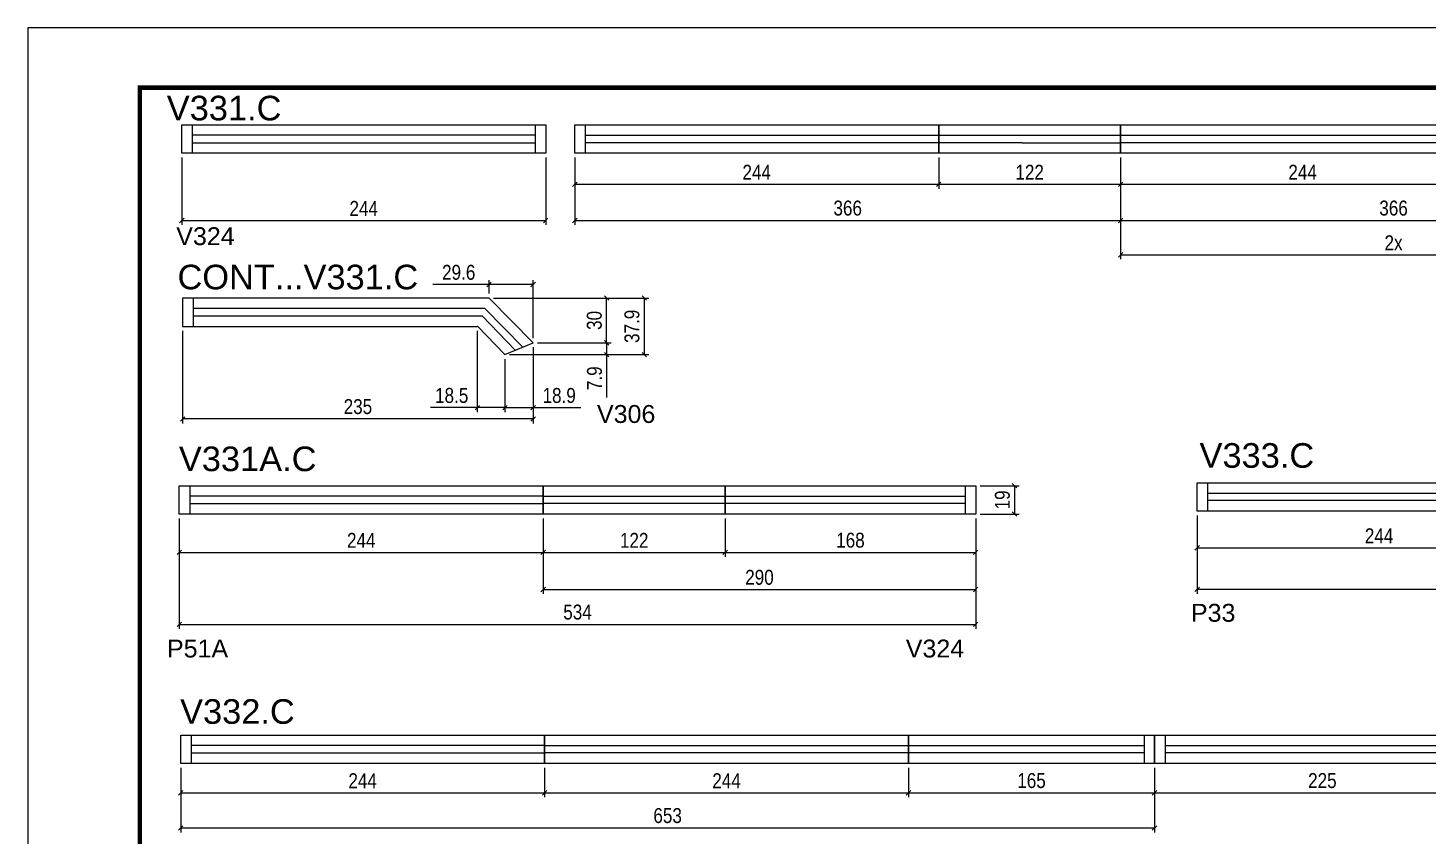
# Model space of a CAD drawing. Extents: x 3090 to 9343, y 762 to 5258.
# Drawn here: x 6273 to 7212, y 2418 to 2961 of the extents above; entities that cross this region are included whole.
import ezdxf

# ---------------------------------------------------------------- set-up
doc = ezdxf.new("R2010")
doc.units = 0
doc.linetypes.add('DASHED', pattern=[0.75, 0.5, -0.25])
doc.layers.add('00 - FELIPE', color=2, linetype='Continuous', plot=False)
for name, color, linetype in [('5', 5, 'Continuous'), ('COTA', 241, 'Continuous'), ('NOMENCLATURA', 7, 'Continuous'), ('Painéis', 200, 'Continuous'), ('SARR_2.2x7', 40, 'Continuous')]:
    doc.layers.add(name, color=color, linetype=linetype)
for name, color, linetype, lineweight in [('Escoras', 2, 'Continuous', 25), ('Folhas', 255, 'Continuous', 9), ('Romaneio', 3, 'Continuous', 13), ('SARRAFO DE PRESSAO', 251, 'DASHED', 9)]:
    doc.layers.add(name, color=color, linetype=linetype, lineweight=lineweight)
doc.styles.add('COTA TECNICA', font='techl___.ttf', dxfattribs={"height": 10})
doc.styles.add('COTA TECNICA-50', font='techl___.ttf', dxfattribs={"height": 10})
doc.styles.get("Standard").update_dxf_attribs({"font": 'arial.ttf'})
doc.dimstyles.new('COTA PAINEL-50', dxfattribs={"dimtxt": 10, "dimasz": 3, "dimexe": 3, "dimexo": 3, "dimgap": 3, "dimtad": 1, "dimdec": 1, "dimzin": 12, "dimdsep": 46, "dimtxsty": 'COTA TECNICA-50', "dimblk1": 'OBLIQUE', "dimblk2": 'OBLIQUE', "dimsah": 1, "dimcen": 0.9, "dimclrd": 4, "dimclre": 4, "dimclrt": 240, "dimadec": 1, "dimazin": 3, "dimtfac": 1, "dimtdec": 1, "dimtmove": 0, "dimatfit": 3, "dimfxl": 1, "dimtolj": 1, "dimtzin": 12, "dimarcsym": 0})
doc.dimstyles.new('PAINEL', dxfattribs={"dimtxt": 10, "dimasz": 3, "dimexe": 3, "dimexo": 3, "dimgap": 3, "dimtad": 1, "dimdec": 1, "dimzin": 12, "dimdsep": 46, "dimtxsty": 'COTA TECNICA', "dimblk1": 'OBLIQUE', "dimblk2": 'OBLIQUE', "dimsah": 1, "dimcen": 0.9, "dimclrd": 4, "dimclre": 4, "dimclrt": 240, "dimadec": 1, "dimazin": 3, "dimtfac": 1, "dimtdec": 1, "dimtmove": 0, "dimatfit": 3, "dimfxl": 1, "dimtolj": 1, "dimtzin": 12, "dimarcsym": 0})

# ---------------------------------------------------------------- blocks, each defined once
blk = doc.blocks.new('9999999999')
at = {"layer": 'Folhas'}
blk.add_lwpolyline([(98138.98, 34190.21), (99623.98, 34190.21), (99623.98, 35240.21), (98138.98, 35240.21)], close=True, dxfattribs=at)
at = {"layer": 'Folhas', "color": 30, "const_width": 3}
blk.add_lwpolyline([(98213.98, 34230.21), (99583.98, 34230.21), (99583.98, 35200.21), (98213.98, 35200.21)], close=True, dxfattribs=at)
blk = doc.blocks.new('_Oblique')
at = {"color": 0, "linetype": 'ByBlock', "lineweight": -2}
blk.add_line((-0.5, -0.5), (0.5, 0.5), dxfattribs=at)
blk = doc.blocks.new('*D50')
at = {"layer": 'Defpoints', "color": 0, "linetype": 'ByBlock', "transparency": 16777216}
for p in [(6377.12, 2760.48), (6612.15, 2749.51), (6377.12, 2698.45)]:
    blk.add_point(p, dxfattribs=at)
at = {"layer": 'Escoras', "color": 4, "linetype": 'ByBlock', "lineweight": -2, "transparency": 16777216}
for p, q in [((6377.12, 2757.48), (6377.12, 2695.45)), ((6612.15, 2746.51), (6612.15, 2695.45)), ((6612.15, 2698.45), (6377.12, 2698.45))]:
    blk.add_line(p, q, dxfattribs=at)
at = {"layer": 'Escoras', "color": 4, "linetype": 'ByBlock', "lineweight": -2, "transparency": 16777216, "xscale": 3, "yscale": 3, "zscale": 3, "rotation": 180}
blk.add_blockref('_Oblique', (6377.12, 2698.45), dxfattribs=at)
at = {"layer": 'Escoras', "color": 4, "linetype": 'ByBlock', "lineweight": -2, "transparency": 16777216, "xscale": 3, "yscale": 3, "zscale": 3}
blk.add_blockref('_Oblique', (6612.15, 2698.45), dxfattribs=at)
at = {"layer": 'Escoras', "color": 240, "linetype": 'ByBlock', "transparency": 16777216, "insert": (6494.64, 2706.67), "char_height": 10, "attachment_point": 5, "style": 'COTA TECNICA-50'}
blk.add_mtext('\\A1;235', dxfattribs=at)
blk = doc.blocks.new('*D51')
at = {"layer": 'Defpoints', "color": 0, "linetype": 'ByBlock', "transparency": 16777216}
for p in [(7006.04, 2876.61), (7372.04, 2876.61), (7372.04, 2808.47)]:
    blk.add_point(p, dxfattribs=at)
at = {"layer": 'Romaneio', "color": 4, "linetype": 'ByBlock', "lineweight": -2, "transparency": 16777216}
for p, q in [((7006.04, 2873.61), (7006.04, 2805.47)), ((7372.04, 2873.61), (7372.04, 2805.47)), ((7006.04, 2808.47), (7372.04, 2808.47))]:
    blk.add_line(p, q, dxfattribs=at)
at = {"layer": 'Romaneio', "color": 4, "linetype": 'ByBlock', "lineweight": -2, "transparency": 16777216, "xscale": 3, "yscale": 3, "zscale": 3, "rotation": 180}
blk.add_blockref('_Oblique', (7006.04, 2808.47), dxfattribs=at)
at = {"layer": 'Romaneio', "color": 4, "linetype": 'ByBlock', "lineweight": -2, "transparency": 16777216, "xscale": 3, "yscale": 3, "zscale": 3}
blk.add_blockref('_Oblique', (7372.04, 2808.47), dxfattribs=at)
at = {"layer": 'Romaneio', "color": 240, "linetype": 'ByBlock', "transparency": 16777216, "insert": (7189.04, 2816.52), "char_height": 10, "attachment_point": 5, "style": 'COTA TECNICA-50'}
blk.add_mtext('\\A1;2x', dxfattribs=at)
blk = doc.blocks.new('*D285')
at = {"layer": 'Defpoints', "color": 0, "linetype": 'ByBlock', "transparency": 16777216}
for p in [(6376.54, 2876.61), (6620.54, 2876.61), (6620.54, 2831.52)]:
    blk.add_point(p, dxfattribs=at)
at = {"layer": 'Romaneio', "color": 4, "linetype": 'ByBlock', "lineweight": -2, "transparency": 16777216}
for p, q in [((6376.54, 2873.61), (6376.54, 2828.52)), ((6620.54, 2873.61), (6620.54, 2828.52)), ((6376.54, 2831.52), (6620.54, 2831.52))]:
    blk.add_line(p, q, dxfattribs=at)
at = {"layer": 'Romaneio', "color": 4, "linetype": 'ByBlock', "lineweight": -2, "transparency": 16777216, "xscale": 3, "yscale": 3, "zscale": 3, "rotation": 180}
blk.add_blockref('_Oblique', (6376.54, 2831.52), dxfattribs=at)
at = {"layer": 'Romaneio', "color": 4, "linetype": 'ByBlock', "lineweight": -2, "transparency": 16777216, "xscale": 3, "yscale": 3, "zscale": 3}
blk.add_blockref('_Oblique', (6620.54, 2831.52), dxfattribs=at)
at = {"layer": 'Romaneio', "color": 240, "linetype": 'ByBlock', "transparency": 16777216, "insert": (6498.54, 2839.59), "char_height": 10, "attachment_point": 5, "style": 'COTA TECNICA-50'}
blk.add_mtext('\\A1;244', dxfattribs=at)
blk = doc.blocks.new('*D288')
at = {"layer": 'Defpoints', "color": 0, "linetype": 'ByBlock', "transparency": 16777216}
for p in [(6374.88, 2634.66), (6908.88, 2634.66), (6908.88, 2560.7)]:
    blk.add_point(p, dxfattribs=at)
at = {"layer": 'Romaneio', "color": 4, "linetype": 'ByBlock', "lineweight": -2, "transparency": 16777216}
for p, q in [((6374.88, 2631.66), (6374.88, 2557.7)), ((6908.88, 2631.66), (6908.88, 2557.7)), ((6374.88, 2560.7), (6908.88, 2560.7))]:
    blk.add_line(p, q, dxfattribs=at)
at = {"layer": 'Romaneio', "color": 4, "linetype": 'ByBlock', "lineweight": -2, "transparency": 16777216, "xscale": 3, "yscale": 3, "zscale": 3, "rotation": 180}
blk.add_blockref('_Oblique', (6374.88, 2560.7), dxfattribs=at)
at = {"layer": 'Romaneio', "color": 4, "linetype": 'ByBlock', "lineweight": -2, "transparency": 16777216, "xscale": 3, "yscale": 3, "zscale": 3}
blk.add_blockref('_Oblique', (6908.88, 2560.7), dxfattribs=at)
at = {"layer": 'Romaneio', "color": 240, "linetype": 'ByBlock', "transparency": 16777216, "insert": (6641.88, 2568.92), "char_height": 10, "attachment_point": 5, "style": 'COTA TECNICA-50'}
blk.add_mtext('\\A1;534', dxfattribs=at)
blk = doc.blocks.new('*D289')
at = {"layer": 'Defpoints', "color": 0, "linetype": 'ByBlock', "transparency": 16777216}
for p in [(6374.88, 2634.66), (6618.88, 2634.66), (6618.88, 2608.98)]:
    blk.add_point(p, dxfattribs=at)
at = {"layer": 'Romaneio', "color": 4, "linetype": 'ByBlock', "lineweight": -2, "transparency": 16777216}
for p, q in [((6374.88, 2631.66), (6374.88, 2605.98)), ((6618.88, 2631.66), (6618.88, 2605.98)), ((6374.88, 2608.98), (6618.88, 2608.98))]:
    blk.add_line(p, q, dxfattribs=at)
at = {"layer": 'Romaneio', "color": 4, "linetype": 'ByBlock', "lineweight": -2, "transparency": 16777216, "xscale": 3, "yscale": 3, "zscale": 3, "rotation": 180}
blk.add_blockref('_Oblique', (6374.88, 2608.98), dxfattribs=at)
at = {"layer": 'Romaneio', "color": 4, "linetype": 'ByBlock', "lineweight": -2, "transparency": 16777216, "xscale": 3, "yscale": 3, "zscale": 3}
blk.add_blockref('_Oblique', (6618.88, 2608.98), dxfattribs=at)
at = {"layer": 'Romaneio', "color": 240, "linetype": 'ByBlock', "transparency": 16777216, "insert": (6496.88, 2617.05), "char_height": 10, "attachment_point": 5, "style": 'COTA TECNICA-50'}
blk.add_mtext('\\A1;244', dxfattribs=at)
blk = doc.blocks.new('*D53')
at = {"layer": 'Defpoints', "color": 0, "linetype": 'ByBlock', "transparency": 16777216}
for p in [(6740.88, 2634.66), (6908.88, 2634.66), (6908.88, 2608.98)]:
    blk.add_point(p, dxfattribs=at)
at = {"layer": 'Escoras', "color": 4, "linetype": 'ByBlock', "lineweight": -2, "transparency": 16777216}
for p, q in [((6740.88, 2631.66), (6740.88, 2605.98)), ((6908.88, 2631.66), (6908.88, 2605.98)), ((6740.88, 2608.98), (6908.88, 2608.98))]:
    blk.add_line(p, q, dxfattribs=at)
at = {"layer": 'Escoras', "color": 4, "linetype": 'ByBlock', "lineweight": -2, "transparency": 16777216, "xscale": 3, "yscale": 3, "zscale": 3, "rotation": 180}
blk.add_blockref('_Oblique', (6740.88, 2608.98), dxfattribs=at)
at = {"layer": 'Escoras', "color": 4, "linetype": 'ByBlock', "lineweight": -2, "transparency": 16777216, "xscale": 3, "yscale": 3, "zscale": 3}
blk.add_blockref('_Oblique', (6908.88, 2608.98), dxfattribs=at)
at = {"layer": 'Escoras', "color": 240, "linetype": 'ByBlock', "transparency": 16777216, "insert": (6824.88, 2617.1), "char_height": 10, "attachment_point": 5, "style": 'COTA TECNICA-50'}
blk.add_mtext('\\A1;168', dxfattribs=at)
blk = doc.blocks.new('*D290')
at = {"layer": 'Defpoints', "color": 0, "linetype": 'ByBlock', "transparency": 16777216}
for p in [(6618.88, 2634.66), (6740.88, 2634.66), (6740.88, 2608.98)]:
    blk.add_point(p, dxfattribs=at)
at = {"layer": 'Escoras', "color": 4, "linetype": 'ByBlock', "lineweight": -2, "transparency": 16777216}
for p, q in [((6618.88, 2631.66), (6618.88, 2605.98)), ((6740.88, 2631.66), (6740.88, 2605.98)), ((6618.88, 2608.98), (6740.88, 2608.98))]:
    blk.add_line(p, q, dxfattribs=at)
at = {"layer": 'Escoras', "color": 4, "linetype": 'ByBlock', "lineweight": -2, "transparency": 16777216, "xscale": 3, "yscale": 3, "zscale": 3, "rotation": 180}
blk.add_blockref('_Oblique', (6618.88, 2608.98), dxfattribs=at)
at = {"layer": 'Escoras', "color": 4, "linetype": 'ByBlock', "lineweight": -2, "transparency": 16777216, "xscale": 3, "yscale": 3, "zscale": 3}
blk.add_blockref('_Oblique', (6740.88, 2608.98), dxfattribs=at)
at = {"layer": 'Escoras', "color": 240, "linetype": 'ByBlock', "transparency": 16777216, "insert": (6679.88, 2617.04), "char_height": 10, "attachment_point": 5, "style": 'COTA TECNICA-50'}
blk.add_mtext('\\A1;122', dxfattribs=at)
blk = doc.blocks.new('*D291')
at = {"layer": 'Defpoints', "color": 0, "linetype": 'ByBlock', "transparency": 16777216}
for p in [(6908.88, 2653.66), (6908.88, 2634.66), (6934.91, 2634.66)]:
    blk.add_point(p, dxfattribs=at)
at = {"layer": 'Escoras', "color": 4, "linetype": 'ByBlock', "lineweight": -2, "transparency": 16777216}
for p, q in [((6911.88, 2653.66), (6937.91, 2653.66)), ((6934.91, 2653.66), (6934.91, 2634.66)), ((6911.88, 2634.66), (6937.91, 2634.66))]:
    blk.add_line(p, q, dxfattribs=at)
at = {"layer": 'Escoras', "color": 4, "linetype": 'ByBlock', "lineweight": -2, "transparency": 16777216, "xscale": 3, "yscale": 3, "zscale": 3}
for p, rotation in [((6934.91, 2653.66), 90), ((6934.91, 2634.66), 270)]:
    blk.add_blockref('_Oblique', p, dxfattribs=dict(at, rotation=rotation))
at = {"layer": 'Escoras', "color": 240, "linetype": 'ByBlock', "transparency": 16777216, "insert": (6926.82, 2644.16), "char_height": 10, "attachment_point": 5, "rotation": 90, "style": 'COTA TECNICA-50'}
blk.add_mtext('\\A1;19', dxfattribs=at)
blk = doc.blocks.new('*D292')
at = {"layer": 'Defpoints', "color": 0, "linetype": 'ByBlock', "transparency": 16777216}
for p in [(6375.81, 2467.52), (6619.81, 2467.52), (6619.81, 2447.84)]:
    blk.add_point(p, dxfattribs=at)
at = {"layer": 'Romaneio', "color": 4, "linetype": 'ByBlock', "lineweight": -2, "transparency": 16777216}
for p, q in [((6375.81, 2464.52), (6375.81, 2444.84)), ((6619.81, 2464.52), (6619.81, 2444.84)), ((6375.81, 2447.84), (6619.81, 2447.84))]:
    blk.add_line(p, q, dxfattribs=at)
at = {"layer": 'Romaneio', "color": 4, "linetype": 'ByBlock', "lineweight": -2, "transparency": 16777216, "xscale": 3, "yscale": 3, "zscale": 3, "rotation": 180}
blk.add_blockref('_Oblique', (6375.81, 2447.84), dxfattribs=at)
at = {"layer": 'Romaneio', "color": 4, "linetype": 'ByBlock', "lineweight": -2, "transparency": 16777216, "xscale": 3, "yscale": 3, "zscale": 3}
blk.add_blockref('_Oblique', (6619.81, 2447.84), dxfattribs=at)
at = {"layer": 'Romaneio', "color": 240, "linetype": 'ByBlock', "transparency": 16777216, "insert": (6497.81, 2455.91), "char_height": 10, "attachment_point": 5, "style": 'COTA TECNICA-50'}
blk.add_mtext('\\A1;244', dxfattribs=at)
blk = doc.blocks.new('*D312')
at = {"layer": 'Defpoints', "color": 0, "linetype": 'ByBlock', "transparency": 16777216}
for p in [(6619.81, 2467.52), (6863.81, 2467.52), (6863.81, 2447.84)]:
    blk.add_point(p, dxfattribs=at)
at = {"layer": 'Romaneio', "color": 4, "linetype": 'ByBlock', "lineweight": -2, "transparency": 16777216}
for p, q in [((6619.81, 2464.52), (6619.81, 2444.84)), ((6863.81, 2464.52), (6863.81, 2444.84)), ((6619.81, 2447.84), (6863.81, 2447.84))]:
    blk.add_line(p, q, dxfattribs=at)
at = {"layer": 'Romaneio', "color": 4, "linetype": 'ByBlock', "lineweight": -2, "transparency": 16777216, "xscale": 3, "yscale": 3, "zscale": 3, "rotation": 180}
blk.add_blockref('_Oblique', (6619.81, 2447.84), dxfattribs=at)
at = {"layer": 'Romaneio', "color": 4, "linetype": 'ByBlock', "lineweight": -2, "transparency": 16777216, "xscale": 3, "yscale": 3, "zscale": 3}
blk.add_blockref('_Oblique', (6863.81, 2447.84), dxfattribs=at)
at = {"layer": 'Romaneio', "color": 240, "linetype": 'ByBlock', "transparency": 16777216, "insert": (6741.81, 2455.91), "char_height": 10, "attachment_point": 5, "style": 'COTA TECNICA-50'}
blk.add_mtext('\\A1;244', dxfattribs=at)
blk = doc.blocks.new('*D313')
at = {"layer": 'Defpoints', "color": 0, "linetype": 'ByBlock', "transparency": 16777216}
for p in [(6863.81, 2467.52), (7028.8, 2467.52), (7028.8, 2447.84)]:
    blk.add_point(p, dxfattribs=at)
at = {"layer": 'Romaneio', "color": 4, "linetype": 'ByBlock', "lineweight": -2, "transparency": 16777216}
for p, q in [((6863.81, 2464.52), (6863.81, 2444.84)), ((7028.8, 2464.52), (7028.8, 2444.84)), ((6863.81, 2447.84), (7028.8, 2447.84))]:
    blk.add_line(p, q, dxfattribs=at)
at = {"layer": 'Romaneio', "color": 4, "linetype": 'ByBlock', "lineweight": -2, "transparency": 16777216, "xscale": 3, "yscale": 3, "zscale": 3, "rotation": 180}
blk.add_blockref('_Oblique', (6863.81, 2447.84), dxfattribs=at)
at = {"layer": 'Romaneio', "color": 4, "linetype": 'ByBlock', "lineweight": -2, "transparency": 16777216, "xscale": 3, "yscale": 3, "zscale": 3}
blk.add_blockref('_Oblique', (7028.8, 2447.84), dxfattribs=at)
at = {"layer": 'Romaneio', "color": 240, "linetype": 'ByBlock', "transparency": 16777216, "insert": (6946.3, 2455.95), "char_height": 10, "attachment_point": 5, "style": 'COTA TECNICA-50'}
blk.add_mtext('\\A1;165', dxfattribs=at)
blk = doc.blocks.new('*D314')
at = {"layer": 'Defpoints', "color": 0, "linetype": 'ByBlock', "transparency": 16777216}
for p in [(7028.8, 2467.52), (7253.8, 2467.52), (7253.8, 2447.84)]:
    blk.add_point(p, dxfattribs=at)
at = {"layer": 'Romaneio', "color": 4, "linetype": 'ByBlock', "lineweight": -2, "transparency": 16777216}
for p, q in [((7028.8, 2464.52), (7028.8, 2444.84)), ((7253.8, 2464.52), (7253.8, 2444.84)), ((7028.8, 2447.84), (7253.8, 2447.84))]:
    blk.add_line(p, q, dxfattribs=at)
at = {"layer": 'Romaneio', "color": 4, "linetype": 'ByBlock', "lineweight": -2, "transparency": 16777216, "xscale": 3, "yscale": 3, "zscale": 3, "rotation": 180}
blk.add_blockref('_Oblique', (7028.8, 2447.84), dxfattribs=at)
at = {"layer": 'Romaneio', "color": 4, "linetype": 'ByBlock', "lineweight": -2, "transparency": 16777216, "xscale": 3, "yscale": 3, "zscale": 3}
blk.add_blockref('_Oblique', (7253.8, 2447.84), dxfattribs=at)
at = {"layer": 'Romaneio', "color": 240, "linetype": 'ByBlock', "transparency": 16777216, "insert": (7141.3, 2455.95), "char_height": 10, "attachment_point": 5, "style": 'COTA TECNICA-50'}
blk.add_mtext('\\A1;225', dxfattribs=at)
blk = doc.blocks.new('*D315')
at = {"layer": 'COTA', "color": 4, "linetype": 'ByBlock', "lineweight": -2, "transparency": 16777216}
for p, q in [((7057.33, 2633.69), (7057.33, 2581.17)), ((7416.33, 2633.69), (7416.33, 2581.17)), ((7416.33, 2584.17), (7057.33, 2584.17))]:
    blk.add_line(p, q, dxfattribs=at)
at = {"layer": 'Defpoints', "color": 0, "linetype": 'ByBlock', "transparency": 16777216}
for p in [(7057.33, 2636.69), (7416.33, 2636.69), (7057.33, 2584.17)]:
    blk.add_point(p, dxfattribs=at)
at = {"layer": 'COTA', "color": 4, "linetype": 'ByBlock', "lineweight": -2, "transparency": 16777216, "xscale": 3, "yscale": 3, "zscale": 3, "rotation": 180}
blk.add_blockref('_Oblique', (7057.33, 2584.17), dxfattribs=at)
at = {"layer": 'COTA', "color": 4, "linetype": 'ByBlock', "lineweight": -2, "transparency": 16777216, "xscale": 3, "yscale": 3, "zscale": 3}
blk.add_blockref('_Oblique', (7416.33, 2584.17), dxfattribs=at)
at = {"layer": 'COTA', "color": 240, "linetype": 'ByBlock', "transparency": 16777216, "insert": (7236.83, 2592.42), "char_height": 10, "attachment_point": 5, "style": 'COTA TECNICA-50'}
blk.add_mtext('\\A1;359', dxfattribs=at)
blk = doc.blocks.new('*D317')
at = {"color": 4, "lineweight": -2, "transparency": 16777216}
for p, q in [((7057.33, 2633.69), (7057.33, 2609.01)), ((7301.33, 2633.69), (7301.33, 2609.01)), ((7057.33, 2612.01), (7301.33, 2612.01))]:
    blk.add_line(p, q, dxfattribs=at)
at = {"layer": 'Defpoints', "color": 0, "transparency": 16777216}
for p in [(7057.33, 2636.69), (7301.33, 2636.69), (7301.33, 2612.01)]:
    blk.add_point(p, dxfattribs=at)
at = {"color": 4, "lineweight": -2, "transparency": 16777216, "xscale": 3, "yscale": 3, "zscale": 3, "rotation": 180}
blk.add_blockref('_Oblique', (7057.33, 2612.01), dxfattribs=at)
at = {"color": 4, "lineweight": -2, "transparency": 16777216, "xscale": 3, "yscale": 3, "zscale": 3}
blk.add_blockref('_Oblique', (7301.33, 2612.01), dxfattribs=at)
at = {"color": 240, "transparency": 16777216, "insert": (7179.33, 2620.09), "char_height": 10, "attachment_point": 5, "style": 'COTA TECNICA'}
blk.add_mtext('\\A1;244', dxfattribs=at)
blk = doc.blocks.new('*D396')
at = {"layer": 'Defpoints', "color": 0, "linetype": 'ByBlock', "transparency": 16777216}
for p in [(6582.59, 2779.48), (6661.4, 2779.48), (6612.15, 2749.51)]:
    blk.add_point(p, dxfattribs=at)
at = {"layer": 'Escoras', "color": 4, "linetype": 'ByBlock', "lineweight": -2, "transparency": 16777216}
for p, q in [((6585.59, 2779.48), (6664.4, 2779.48)), ((6661.4, 2749.51), (6661.4, 2779.48)), ((6615.15, 2749.51), (6664.4, 2749.51))]:
    blk.add_line(p, q, dxfattribs=at)
at = {"layer": 'Escoras', "color": 4, "linetype": 'ByBlock', "lineweight": -2, "transparency": 16777216, "xscale": 3, "yscale": 3, "zscale": 3}
for p, rotation in [((6661.4, 2779.48), 90), ((6661.4, 2749.51), 270)]:
    blk.add_blockref('_Oblique', p, dxfattribs=dict(at, rotation=rotation))
at = {"layer": 'Escoras', "color": 240, "linetype": 'ByBlock', "transparency": 16777216, "insert": (6653.18, 2764.5), "char_height": 10, "attachment_point": 5, "rotation": 90, "style": 'COTA TECNICA-50'}
blk.add_mtext('\\A1;30', dxfattribs=at)
blk = doc.blocks.new('*D397')
at = {"layer": 'Defpoints', "color": 0, "linetype": 'ByBlock', "transparency": 16777216}
for p in [(6593.24, 2741.58), (6612.15, 2749.51), (6661.4, 2741.58)]:
    blk.add_point(p, dxfattribs=at)
at = {"layer": 'Escoras', "color": 4, "linetype": 'ByBlock', "lineweight": -2, "transparency": 16777216}
for p, q in [((6596.24, 2741.58), (6664.4, 2741.58)), ((6615.15, 2749.51), (6664.4, 2749.51)), ((6661.4, 2749.51), (6661.4, 2741.58)), ((6661.4, 2741.58), (6661.4, 2712.9))]:
    blk.add_line(p, q, dxfattribs=at)
at = {"layer": 'Escoras', "color": 4, "linetype": 'ByBlock', "lineweight": -2, "transparency": 16777216, "xscale": 3, "yscale": 3, "zscale": 3}
for p, rotation in [((6661.4, 2749.51), 90), ((6661.4, 2741.58), 270)]:
    blk.add_blockref('_Oblique', p, dxfattribs=dict(at, rotation=rotation))
at = {"layer": 'Escoras', "color": 240, "linetype": 'ByBlock', "transparency": 16777216, "insert": (6653.3, 2725.74), "char_height": 10, "attachment_point": 5, "rotation": 90, "style": 'COTA TECNICA-50'}
blk.add_mtext('\\A1;7.9', dxfattribs=at)
blk = doc.blocks.new('*D90')
at = {"layer": 'Defpoints', "color": 0, "linetype": 'ByBlock', "transparency": 16777216}
for p in [(6582.59, 2779.48), (6593.24, 2741.58), (6686.65, 2741.58)]:
    blk.add_point(p, dxfattribs=at)
at = {"layer": 'Escoras', "color": 4, "linetype": 'ByBlock', "lineweight": -2, "transparency": 16777216}
for p, q in [((6585.59, 2779.48), (6689.65, 2779.48)), ((6686.65, 2779.48), (6686.65, 2741.58)), ((6596.24, 2741.58), (6689.65, 2741.58))]:
    blk.add_line(p, q, dxfattribs=at)
at = {"layer": 'Escoras', "color": 4, "linetype": 'ByBlock', "lineweight": -2, "transparency": 16777216, "xscale": 3, "yscale": 3, "zscale": 3}
for p, rotation in [((6686.65, 2779.48), 90), ((6686.65, 2741.58), 270)]:
    blk.add_blockref('_Oblique', p, dxfattribs=dict(at, rotation=rotation))
at = {"layer": 'Escoras', "color": 240, "linetype": 'ByBlock', "transparency": 16777216, "insert": (6678.41, 2760.53), "char_height": 10, "attachment_point": 5, "rotation": 90, "style": 'COTA TECNICA-50'}
blk.add_mtext('\\A1;37.9', dxfattribs=at)
blk = doc.blocks.new('*D91')
at = {"layer": 'Defpoints', "color": 0, "linetype": 'ByBlock', "transparency": 16777216}
for p in [(6593.24, 2741.58), (6612.15, 2749.51), (6593.24, 2706.02)]:
    blk.add_point(p, dxfattribs=at)
at = {"layer": 'Escoras', "color": 4, "linetype": 'ByBlock', "lineweight": -2, "transparency": 16777216}
for p, q in [((6612.15, 2746.51), (6612.15, 2703.02)), ((6593.24, 2738.58), (6593.24, 2703.02)), ((6593.24, 2706.02), (6612.15, 2706.02)), ((6612.15, 2706.02), (6644.02, 2706.02))]:
    blk.add_line(p, q, dxfattribs=at)
at = {"layer": 'Escoras', "color": 4, "linetype": 'ByBlock', "lineweight": -2, "transparency": 16777216, "xscale": 3, "yscale": 3, "zscale": 3, "rotation": 180}
blk.add_blockref('_Oblique', (6593.24, 2706.02), dxfattribs=at)
at = {"layer": 'Escoras', "color": 4, "linetype": 'ByBlock', "lineweight": -2, "transparency": 16777216, "xscale": 3, "yscale": 3, "zscale": 3}
blk.add_blockref('_Oblique', (6612.15, 2706.02), dxfattribs=at)
at = {"layer": 'Escoras', "color": 240, "linetype": 'ByBlock', "transparency": 16777216, "insert": (6629.59, 2714.12), "char_height": 10, "attachment_point": 5, "style": 'COTA TECNICA-50'}
blk.add_mtext('\\A1;18.9', dxfattribs=at)
blk = doc.blocks.new('*D398')
at = {"layer": 'Defpoints', "color": 0, "linetype": 'ByBlock', "transparency": 16777216}
for p in [(6574.69, 2760.48), (6593.24, 2741.58), (6574.69, 2706.02)]:
    blk.add_point(p, dxfattribs=at)
at = {"layer": 'Escoras', "color": 4, "linetype": 'ByBlock', "lineweight": -2, "transparency": 16777216}
for p, q in [((6574.69, 2757.48), (6574.69, 2703.02)), ((6593.24, 2738.58), (6593.24, 2703.02)), ((6574.69, 2706.02), (6543.35, 2706.02)), ((6593.24, 2706.02), (6574.69, 2706.02))]:
    blk.add_line(p, q, dxfattribs=at)
at = {"layer": 'Escoras', "color": 4, "linetype": 'ByBlock', "lineweight": -2, "transparency": 16777216, "xscale": 3, "yscale": 3, "zscale": 3, "rotation": 180}
blk.add_blockref('_Oblique', (6574.69, 2706.02), dxfattribs=at)
at = {"layer": 'Escoras', "color": 4, "linetype": 'ByBlock', "lineweight": -2, "transparency": 16777216, "xscale": 3, "yscale": 3, "zscale": 3}
blk.add_blockref('_Oblique', (6593.24, 2706.02), dxfattribs=at)
at = {"layer": 'Escoras', "color": 240, "linetype": 'ByBlock', "transparency": 16777216, "insert": (6557.52, 2714.15), "char_height": 10, "attachment_point": 5, "style": 'COTA TECNICA-50'}
blk.add_mtext('\\A1;18.5', dxfattribs=at)
blk = doc.blocks.new('*D444')
at = {"layer": 'Defpoints', "color": 0, "linetype": 'ByBlock', "transparency": 16777216}
for p in [(6582.59, 2788.55), (6582.59, 2779.48), (6612.15, 2749.51)]:
    blk.add_point(p, dxfattribs=at)
at = {"layer": 'Escoras', "color": 4, "linetype": 'ByBlock', "lineweight": -2, "transparency": 16777216}
for p, q in [((6582.59, 2788.55), (6544.86, 2788.55)), ((6582.59, 2782.48), (6582.59, 2791.55)), ((6612.15, 2788.55), (6582.59, 2788.55)), ((6612.15, 2752.51), (6612.15, 2791.55))]:
    blk.add_line(p, q, dxfattribs=at)
at = {"layer": 'Escoras', "color": 4, "linetype": 'ByBlock', "lineweight": -2, "transparency": 16777216, "xscale": 3, "yscale": 3, "zscale": 3, "rotation": 180}
blk.add_blockref('_Oblique', (6582.59, 2788.55), dxfattribs=at)
at = {"layer": 'Escoras', "color": 4, "linetype": 'ByBlock', "lineweight": -2, "transparency": 16777216, "xscale": 3, "yscale": 3, "zscale": 3}
blk.add_blockref('_Oblique', (6612.15, 2788.55), dxfattribs=at)
at = {"layer": 'Escoras', "color": 240, "linetype": 'ByBlock', "transparency": 16777216, "insert": (6562.23, 2796.68), "char_height": 10, "attachment_point": 5, "style": 'COTA TECNICA-50'}
blk.add_mtext('\\A1;29.6', dxfattribs=at)
blk = doc.blocks.new('*D445')
at = {"layer": 'Defpoints', "color": 0, "linetype": 'ByBlock', "transparency": 16777216}
for p in [(6375.81, 2467.52), (7028.8, 2467.52), (7028.8, 2424.26)]:
    blk.add_point(p, dxfattribs=at)
at = {"layer": 'Romaneio', "color": 4, "linetype": 'ByBlock', "lineweight": -2, "transparency": 16777216}
for p, q in [((6375.81, 2464.52), (6375.81, 2421.26)), ((7028.8, 2464.52), (7028.8, 2421.26)), ((6375.81, 2424.26), (7028.8, 2424.26))]:
    blk.add_line(p, q, dxfattribs=at)
at = {"layer": 'Romaneio', "color": 4, "linetype": 'ByBlock', "lineweight": -2, "transparency": 16777216, "xscale": 3, "yscale": 3, "zscale": 3, "rotation": 180}
blk.add_blockref('_Oblique', (6375.81, 2424.26), dxfattribs=at)
at = {"layer": 'Romaneio', "color": 4, "linetype": 'ByBlock', "lineweight": -2, "transparency": 16777216, "xscale": 3, "yscale": 3, "zscale": 3}
blk.add_blockref('_Oblique', (7028.8, 2424.26), dxfattribs=at)
at = {"layer": 'Romaneio', "color": 240, "linetype": 'ByBlock', "transparency": 16777216, "insert": (6702.3, 2432.48), "char_height": 10, "attachment_point": 5, "style": 'COTA TECNICA-50'}
blk.add_mtext('\\A1;653', dxfattribs=at)
blk = doc.blocks.new('*D486')
at = {"layer": '00 - FELIPE', "color": 4, "lineweight": -2, "transparency": 16777216}
for p, q in [((6640.04, 2873.61), (6640.04, 2852.76)), ((6884.04, 2873.61), (6884.04, 2852.76)), ((6640.04, 2855.76), (6884.04, 2855.76))]:
    blk.add_line(p, q, dxfattribs=at)
at = {"layer": 'Defpoints', "color": 0, "transparency": 16777216}
for p in [(6640.04, 2876.61), (6884.04, 2876.61), (6884.04, 2855.76)]:
    blk.add_point(p, dxfattribs=at)
at = {"layer": '00 - FELIPE', "color": 4, "lineweight": -2, "transparency": 16777216, "xscale": 3, "yscale": 3, "zscale": 3, "rotation": 180}
blk.add_blockref('_Oblique', (6640.04, 2855.76), dxfattribs=at)
at = {"layer": '00 - FELIPE', "color": 4, "lineweight": -2, "transparency": 16777216, "xscale": 3, "yscale": 3, "zscale": 3}
blk.add_blockref('_Oblique', (6884.04, 2855.76), dxfattribs=at)
at = {"layer": '00 - FELIPE', "color": 240, "transparency": 16777216, "insert": (6762.04, 2863.83), "char_height": 10, "attachment_point": 5, "style": 'COTA TECNICA'}
blk.add_mtext('\\A1;244', dxfattribs=at)
blk = doc.blocks.new('*D487')
at = {"layer": '00 - FELIPE', "color": 4, "lineweight": -2, "transparency": 16777216}
for p, q in [((6884.04, 2873.61), (6884.04, 2852.76)), ((7006.04, 2873.61), (7006.04, 2852.76)), ((6884.04, 2855.76), (7006.04, 2855.76))]:
    blk.add_line(p, q, dxfattribs=at)
at = {"layer": 'Defpoints', "color": 0, "transparency": 16777216}
for p in [(6884.04, 2876.61), (7006.04, 2876.61), (7006.04, 2855.76)]:
    blk.add_point(p, dxfattribs=at)
at = {"layer": '00 - FELIPE', "color": 4, "lineweight": -2, "transparency": 16777216, "xscale": 3, "yscale": 3, "zscale": 3, "rotation": 180}
blk.add_blockref('_Oblique', (6884.04, 2855.76), dxfattribs=at)
at = {"layer": '00 - FELIPE', "color": 4, "lineweight": -2, "transparency": 16777216, "xscale": 3, "yscale": 3, "zscale": 3}
blk.add_blockref('_Oblique', (7006.04, 2855.76), dxfattribs=at)
at = {"layer": '00 - FELIPE', "color": 240, "transparency": 16777216, "insert": (6945.04, 2863.82), "char_height": 10, "attachment_point": 5, "style": 'COTA TECNICA'}
blk.add_mtext('\\A1;122', dxfattribs=at)
blk = doc.blocks.new('*D488')
at = {"layer": '00 - FELIPE', "color": 4, "lineweight": -2, "transparency": 16777216}
for p, q in [((6640.04, 2873.61), (6640.04, 2828.52)), ((7006.04, 2873.61), (7006.04, 2828.52)), ((6640.04, 2831.52), (7006.04, 2831.52))]:
    blk.add_line(p, q, dxfattribs=at)
at = {"layer": 'Defpoints', "color": 0, "transparency": 16777216}
for p in [(6640.04, 2876.61), (7006.04, 2876.61), (7006.04, 2831.52)]:
    blk.add_point(p, dxfattribs=at)
at = {"layer": '00 - FELIPE', "color": 4, "lineweight": -2, "transparency": 16777216, "xscale": 3, "yscale": 3, "zscale": 3, "rotation": 180}
blk.add_blockref('_Oblique', (6640.04, 2831.52), dxfattribs=at)
at = {"layer": '00 - FELIPE', "color": 4, "lineweight": -2, "transparency": 16777216, "xscale": 3, "yscale": 3, "zscale": 3}
blk.add_blockref('_Oblique', (7006.04, 2831.52), dxfattribs=at)
at = {"layer": '00 - FELIPE', "color": 240, "transparency": 16777216, "insert": (6823.04, 2839.74), "char_height": 10, "attachment_point": 5, "style": 'COTA TECNICA'}
blk.add_mtext('\\A1;366', dxfattribs=at)
blk = doc.blocks.new('*D489')
at = {"layer": '00 - FELIPE', "color": 4, "lineweight": -2, "transparency": 16777216}
for p, q in [((7006.04, 2873.61), (7006.04, 2852.76)), ((7250.04, 2873.61), (7250.04, 2852.76)), ((7006.04, 2855.76), (7250.04, 2855.76))]:
    blk.add_line(p, q, dxfattribs=at)
at = {"layer": 'Defpoints', "color": 0, "transparency": 16777216}
for p in [(7006.04, 2876.61), (7250.04, 2876.61), (7250.04, 2855.76)]:
    blk.add_point(p, dxfattribs=at)
at = {"layer": '00 - FELIPE', "color": 4, "lineweight": -2, "transparency": 16777216, "xscale": 3, "yscale": 3, "zscale": 3, "rotation": 180}
blk.add_blockref('_Oblique', (7006.04, 2855.76), dxfattribs=at)
at = {"layer": '00 - FELIPE', "color": 4, "lineweight": -2, "transparency": 16777216, "xscale": 3, "yscale": 3, "zscale": 3}
blk.add_blockref('_Oblique', (7250.04, 2855.76), dxfattribs=at)
at = {"layer": '00 - FELIPE', "color": 240, "transparency": 16777216, "insert": (7128.04, 2863.83), "char_height": 10, "attachment_point": 5, "style": 'COTA TECNICA'}
blk.add_mtext('\\A1;244', dxfattribs=at)
blk = doc.blocks.new('*D490')
at = {"layer": '00 - FELIPE', "color": 4, "lineweight": -2, "transparency": 16777216}
for p, q in [((7006.04, 2873.61), (7006.04, 2828.52)), ((7372.04, 2873.61), (7372.04, 2828.52)), ((7006.04, 2831.52), (7372.04, 2831.52))]:
    blk.add_line(p, q, dxfattribs=at)
at = {"layer": 'Defpoints', "color": 0, "transparency": 16777216}
for p in [(7006.04, 2876.61), (7372.04, 2876.61), (7372.04, 2831.52)]:
    blk.add_point(p, dxfattribs=at)
at = {"layer": '00 - FELIPE', "color": 4, "lineweight": -2, "transparency": 16777216, "xscale": 3, "yscale": 3, "zscale": 3, "rotation": 180}
blk.add_blockref('_Oblique', (7006.04, 2831.52), dxfattribs=at)
at = {"layer": '00 - FELIPE', "color": 4, "lineweight": -2, "transparency": 16777216, "xscale": 3, "yscale": 3, "zscale": 3}
blk.add_blockref('_Oblique', (7372.04, 2831.52), dxfattribs=at)
at = {"layer": '00 - FELIPE', "color": 240, "transparency": 16777216, "insert": (7189.04, 2839.74), "char_height": 10, "attachment_point": 5, "style": 'COTA TECNICA'}
blk.add_mtext('\\A1;366', dxfattribs=at)
blk = doc.blocks.new('*D495')
at = {"layer": '00 - FELIPE', "color": 4, "lineweight": -2, "transparency": 16777216}
for p, q in [((6618.88, 2631.66), (6618.88, 2581.09)), ((6908.88, 2631.66), (6908.88, 2581.09)), ((6618.88, 2584.09), (6908.88, 2584.09))]:
    blk.add_line(p, q, dxfattribs=at)
at = {"layer": 'Defpoints', "color": 0, "transparency": 16777216}
for p in [(6618.88, 2634.66), (6908.88, 2634.66), (6908.88, 2584.09)]:
    blk.add_point(p, dxfattribs=at)
at = {"layer": '00 - FELIPE', "color": 4, "lineweight": -2, "transparency": 16777216, "xscale": 3, "yscale": 3, "zscale": 3, "rotation": 180}
blk.add_blockref('_Oblique', (6618.88, 2584.09), dxfattribs=at)
at = {"layer": '00 - FELIPE', "color": 4, "lineweight": -2, "transparency": 16777216, "xscale": 3, "yscale": 3, "zscale": 3}
blk.add_blockref('_Oblique', (6908.88, 2584.09), dxfattribs=at)
at = {"layer": '00 - FELIPE', "color": 240, "transparency": 16777216, "insert": (6763.88, 2592.22), "char_height": 10, "attachment_point": 5, "style": 'COTA TECNICA'}
blk.add_mtext('\\A1;290', dxfattribs=at)

msp = doc.modelspace()

# ---------------------------------------------------------------- linework, layer by layer
at = {"layer": 'Painéis', "linetype": 'Continuous'}
for points in [[(6376.54, 2895.61), (6620.54, 2895.61), (6620.54, 2876.61), (6376.54, 2876.61)], [(6640.04, 2895.61), (6884.04, 2895.61), (6884.04, 2876.61), (6640.04, 2876.61)], [(6884.04, 2895.61), (7006.04, 2895.61), (7006.04, 2876.61), (6884.04, 2876.61)], [(7006.04, 2895.61), (7250.04, 2895.61), (7250.04, 2876.61), (7006.04, 2876.61)], [(6374.88, 2653.66), (6618.88, 2653.66), (6618.88, 2634.66), (6374.88, 2634.66)], [(6618.88, 2653.66), (6740.88, 2653.66), (6740.88, 2634.66), (6618.88, 2634.66)], [(6740.88, 2653.66), (6908.88, 2653.66), (6908.88, 2634.66), (6740.88, 2634.66)], [(7057.33, 2655.69), (7416.33, 2655.69), (7416.33, 2636.69), (7057.33, 2636.69)], [(6375.81, 2486.52), (6619.81, 2486.52), (6619.81, 2467.52), (6375.81, 2467.52)], [(6619.81, 2486.52), (6863.81, 2486.52), (6863.81, 2467.52), (6619.81, 2467.52)], [(6863.81, 2486.52), (7028.8, 2486.52), (7028.8, 2467.52), (6863.81, 2467.52)], [(7028.8, 2486.52), (7253.8, 2486.52), (7253.8, 2467.52), (7028.8, 2467.52)]]:
    msp.add_lwpolyline(points, close=True, dxfattribs=at)
for points in [[(6582.59, 2779.48), (6377.12, 2779.48), (6377.12, 2760.48), (6574.69, 2760.48), (6574.76, 2760.65)], [(6574.76, 2760.65), (6574.76, 2760.65), (6593.24, 2741.58), (6612.15, 2749.51), (6582.59, 2779.48)]]:
    msp.add_lwpolyline(points, dxfattribs=at)
at = {"layer": 'SARR_2.2x7', "linetype": 'Continuous'}
for p, q in [((6383.54, 2895.61), (6383.54, 2876.61)), ((6613.54, 2895.61), (6613.54, 2876.61)), ((6647.04, 2895.61), (6647.04, 2876.61)), ((6613.54, 2888.61), (6383.54, 2888.61)), ((6383.54, 2883.61), (6613.54, 2883.61)), ((6647.04, 2888.61), (6940.04, 2888.61)), ((6940.04, 2883.61), (6647.04, 2883.61)), ((6940.04, 2888.61), (7006.04, 2888.61)), ((6940.04, 2883.61), (7006.04, 2883.61)), ((7006.04, 2888.61), (7306.04, 2888.61)), ((7306.04, 2883.61), (7006.04, 2883.61)), ((6384.12, 2779.48), (6384.12, 2760.48)), ((6579.66, 2772.48), (6384.12, 2772.48)), ((6579.66, 2772.48), (6605.2, 2746.59)), ((6384.12, 2767.48), (6577.89, 2767.48)), ((6600.17, 2744.49), (6577.89, 2767.48)), ((6381.88, 2653.66), (6381.88, 2634.66)), ((6901.88, 2653.66), (6901.88, 2634.66)), ((7064.33, 2655.69), (7064.33, 2636.69)), ((7064.33, 2648.69), (7409.33, 2648.69)), ((6618.88, 2646.66), (6381.88, 2646.66)), ((6381.88, 2641.66), (6618.88, 2641.66)), ((6618.88, 2646.66), (6740.88, 2646.66)), ((6740.88, 2641.66), (6618.88, 2641.66)), ((6740.88, 2646.66), (6901.88, 2646.66)), ((6901.88, 2641.66), (6740.88, 2641.66)), ((7409.33, 2643.69), (7064.33, 2643.69)), ((6382.81, 2486.52), (6382.81, 2467.52)), ((6619.81, 2479.52), (6382.81, 2479.52)), ((6619.81, 2479.52), (6863.81, 2479.52)), ((6863.81, 2479.52), (7021.8, 2479.52)), ((7021.8, 2486.52), (7021.8, 2467.52)), ((7035.8, 2486.52), (7035.8, 2467.52)), ((7035.8, 2479.52), (7246.8, 2479.52)), ((6382.81, 2474.52), (6619.81, 2474.52)), ((6863.81, 2474.52), (6619.81, 2474.52)), ((7021.8, 2474.52), (6863.81, 2474.52)), ((7246.8, 2474.52), (7035.8, 2474.52))]:
    msp.add_line(p, q, dxfattribs=at)

# ---------------------------------------------------------------- block references
at = {"layer": 'SARRAFO DE PRESSAO', "color": 6, "linetype": 'ByBlock'}
msp.add_blockref('9999999999', (-91865.55, -32279.68), dxfattribs=at)

# ---------------------------------------------------------------- texts
at = {"layer": '5', "linetype": 'Continuous'}
for s, p in [('V324', (6372.85, 2814.96)), ('V306', (6654.92, 2695.76)), ('P33', (7053.18, 2562.48)), ('P51A', (6366.63, 2538.54)), ('V324', (6862, 2538.54))]:
    msp.add_text(s, height=12, rotation=359.99996, dxfattribs=at).set_placement(p)
at = {"layer": 'NOMENCLATURA', "linetype": 'Continuous'}
for s, p in [('V331.C', (6366.49, 2898.6)), ('CONT...V331.C', (6373.68, 2785.34)), ('V331A.C', (6374.6, 2663.44)), ('V333.C', (7058.96, 2665.72)), ('V332.C', (6375.42, 2494.06))]:
    msp.add_text(s, height=16.5, dxfattribs=at).set_placement(p)

# ---------------------------------------------------------------- dimensions: what is measured, and where the dimension line sits
dim = msp.add_linear_dim(base=(7301.33, 2612.01), p1=(7057.33, 2636.69), p2=(7301.33, 2636.69), dimstyle='PAINEL')
dim.commit()
dim.dimension.update_dxf_attribs({"geometry": '*D317', "text_midpoint": (7179.33, 2620.09)})
at = {"layer": '00 - FELIPE'}
for base, p1, p2, picture, middle in [((6884.04, 2855.76), (6640.04, 2876.61), (6884.04, 2876.61), '*D486', (6762.04, 2863.83)), ((7006.04, 2831.52), (6640.04, 2876.61), (7006.04, 2876.61), '*D488', (6823.04, 2839.74)), ((7006.04, 2855.76), (6884.04, 2876.61), (7006.04, 2876.61), '*D487', (6945.04, 2863.82)), ((7250.04, 2855.76), (7006.04, 2876.61), (7250.04, 2876.61), '*D489', (7128.04, 2863.83)), ((7372.04, 2831.52), (7006.04, 2876.61), (7372.04, 2876.61), '*D490', (7189.04, 2839.74)), ((6908.88, 2584.09), (6618.88, 2634.66), (6908.88, 2634.66), '*D495', (6763.88, 2592.22))]:
    dim = msp.add_linear_dim(base=base, p1=p1, p2=p2, dimstyle='PAINEL', dxfattribs=at)
    dim.commit()
    dim.dimension.update_dxf_attribs({"geometry": picture, "text_midpoint": middle})
at = {"layer": 'COTA', "linetype": 'ByBlock'}
dim = msp.add_linear_dim(base=(7057.33, 2584.17), p1=(7416.33, 2636.69), p2=(7057.33, 2636.69), dimstyle='COTA PAINEL-50', override={"dimarcsym": 1}, dxfattribs=at)
dim.commit()
dim.dimension.update_dxf_attribs({"geometry": '*D315', "text_midpoint": (7236.83, 2592.42)})
at = {"layer": 'Escoras', "linetype": 'ByBlock'}
for base, p1, p2, picture, middle in [((6582.59, 2788.55), (6612.15, 2749.51), (6582.59, 2779.48), '*D444', (6562.23, 2796.68)), ((6377.12, 2698.45), (6612.15, 2749.51), (6377.12, 2760.48), '*D50', (6494.64, 2706.67)), ((6574.6869, 2706.0224), (6593.2359, 2741.582), (6574.6869, 2760.4814), '*D398', (6557.5173, 2714.154)), ((6740.88, 2608.98), (6618.88, 2634.66), (6740.88, 2634.66), '*D290', (6679.88, 2617.04)), ((6908.88, 2608.98), (6740.88, 2634.66), (6908.88, 2634.66), '*D53', (6824.88, 2617.1))]:
    dim = msp.add_linear_dim(base=base, p1=p1, p2=p2, dimstyle='COTA PAINEL-50', override={"dimarcsym": 1}, dxfattribs=at)
    dim.commit()
    dim.dimension.update_dxf_attribs({"geometry": picture, "text_midpoint": middle})
for base, p1, p2, picture, middle in [((6661.4, 2779.48), (6612.15, 2749.51), (6582.59, 2779.48), '*D396', (6653.18, 2764.5)), ((6686.65, 2741.58), (6582.59, 2779.48), (6593.24, 2741.58), '*D90', (6678.41, 2760.53)), ((6661.4, 2741.58), (6612.15, 2749.51), (6593.24, 2741.58), '*D397', (6653.3, 2725.74))]:
    dim = msp.add_linear_dim(base=base, p1=p1, p2=p2, angle=90, dimstyle='COTA PAINEL-50', override={"dimarcsym": 1}, dxfattribs=at)
    dim.commit()
    dim.dimension.update_dxf_attribs({"geometry": picture, "text_midpoint": middle})
dim = msp.add_linear_dim(base=(6593.24, 2706.02), p1=(6612.15, 2749.51), p2=(6593.24, 2741.58), dimstyle='COTA PAINEL-50', override={"dimarcsym": 1}, dxfattribs=at)
dim.commit()
dim.dimension.update_dxf_attribs({"geometry": '*D91', "text_midpoint": (6629.59, 2706.02), "dimtype": 160})
dim = msp.add_aligned_dim(p1=(6908.88, 2653.66), p2=(6908.88, 2634.66), distance=26.03, dimstyle='COTA PAINEL-50', override={"dimarcsym": 1}, dxfattribs=at)
dim.commit()
dim.dimension.update_dxf_attribs({"geometry": '*D291', "text_midpoint": (6926.82, 2644.16)})
at = {"layer": 'Romaneio', "linetype": 'ByBlock'}
for p1, p2, distance, picture, middle in [((6376.54, 2876.61), (6620.54, 2876.61), -45.09, '*D285', (6498.54, 2839.59)), ((6374.88, 2634.66), (6908.88, 2634.66), -73.97, '*D288', (6641.88, 2568.92)), ((6374.88, 2634.66), (6618.88, 2634.66), -25.69, '*D289', (6496.88, 2617.05)), ((6375.81, 2467.52), (6619.81, 2467.52), -19.68, '*D292', (6497.81, 2455.91)), ((6619.81, 2467.52), (6863.81, 2467.52), -19.68, '*D312', (6741.81, 2455.91)), ((6863.81, 2467.52), (7028.8, 2467.52), -19.68, '*D313', (6946.3, 2455.95)), ((7028.8, 2467.52), (7253.8, 2467.52), -19.68, '*D314', (7141.3, 2455.95))]:
    dim = msp.add_aligned_dim(p1=p1, p2=p2, distance=distance, dimstyle='COTA PAINEL-50', override={"dimarcsym": 1}, dxfattribs=at)
    dim.commit()
    dim.dimension.update_dxf_attribs({"geometry": picture, "text_midpoint": middle})
dim = msp.add_aligned_dim(p1=(7006.04, 2876.61), p2=(7372.04, 2876.61), distance=-68.14, text='2x', dimstyle='COTA PAINEL-50', override={"dimarcsym": 1}, dxfattribs=at)
dim.commit()
dim.dimension.update_dxf_attribs({"geometry": '*D51', "text_midpoint": (7189.04, 2816.52)})
dim = msp.add_linear_dim(base=(7028.8, 2424.26), p1=(6375.81, 2467.52), p2=(7028.8, 2467.52), dimstyle='COTA PAINEL-50', override={"dimarcsym": 1}, dxfattribs=at)
dim.commit()
dim.dimension.update_dxf_attribs({"geometry": '*D445', "text_midpoint": (6702.3, 2432.48)})

doc.saveas('drawing.dxf')
